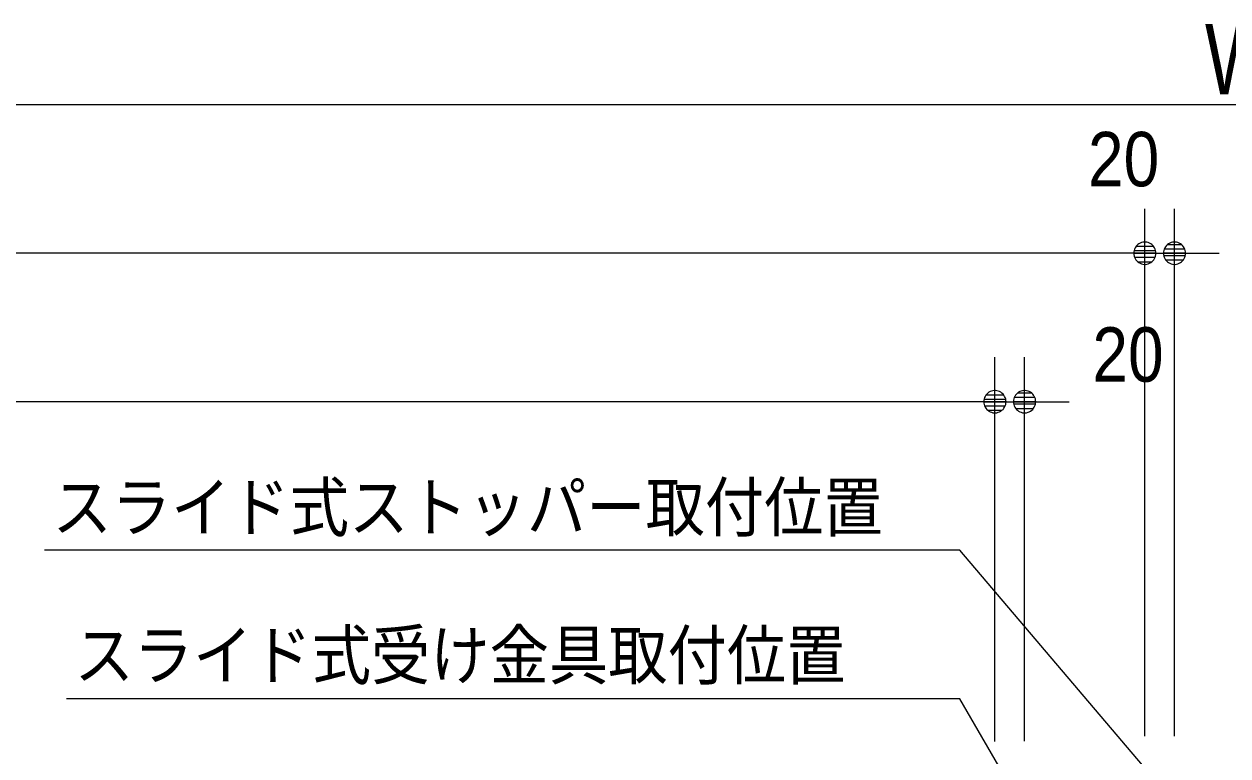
# Model space of a CAD drawing. Units: millimetres, scale not verified. Extents: x -6062 to 6062, y -3045 to 3045.
# Drawn here: x -3923 to -3112, y 361 to 854 of the extents above; entities that cross this region are included whole.
import ezdxf
from ezdxf.enums import TextEntityAlignment as Align

# ---------------------------------------------------------------- set-up
doc = ezdxf.new("R2010")
doc.units = ezdxf.units.MM
doc.header["$LTSCALE"] = 20
for name, color, linetype, lineweight in [('0-0_2寸法-1', 7, 'Continuous', 9), ('0-1_0', 7, 'Continuous', 9), ('0-2_2寸法-2', 7, 'Continuous', 9), ('0-3_2寸法-3', 7, 'Continuous', 9)]:
    doc.layers.add(name, color=color, linetype=linetype, lineweight=lineweight)
doc.styles.add('ＭＳ ゴシック', font='')
doc.styles.add('ＭＳ Ｐゴシック', font='')
doc.styles.get('ＭＳ ゴシック').set_extended_font_data('MS Gothic')
doc.styles.get('ＭＳ Ｐゴシック').set_extended_font_data('MS PGothic')

# ---------------------------------------------------------------- blocks, each defined once
blk = doc.blocks.new('_Dot')
at = {"layer": '0-1_0'}
for p, q in [((-10, 0), (-20, 0)), ((9.78, 2), (-9.78, 2)), ((7.99, 6), (-7.99, 6)), ((9.16, -3.98), (-9.16, -3.98)), ((6, -7.98), (-6, -7.98))]:
    blk.add_line(p, q, dxfattribs=at)
for points in [[(10, 0), (9.92, 1.25), (9.69, 2.49), (9.3, 3.68), (8.76, 4.82), (8.09, 5.88), (7.29, 6.85), (6.37, 7.71), (5.36, 8.44), (4.26, 9.05), (3.09, 9.51), (1.87, 9.82), (0.63, 9.98), (-0.63, 9.98), (-1.87, 9.82), (-3.09, 9.51), (-4.26, 9.05), (-5.36, 8.44), (-6.37, 7.71), (-7.29, 6.85), (-8.09, 5.88), (-8.76, 4.82), (-9.3, 3.68), (-9.69, 2.49), (-9.92, 1.25), (-10, 0), (0, 0)], [(-10, 0), (-9.92, -1.25), (-9.69, -2.49), (-9.3, -3.68), (-8.76, -4.82), (-8.09, -5.88), (-7.29, -6.85), (-6.37, -7.71), (-5.36, -8.44), (-4.26, -9.05), (-3.09, -9.51), (-1.87, -9.82), (-0.63, -9.98), (0.63, -9.98), (1.87, -9.82), (3.09, -9.51), (4.26, -9.05), (5.36, -8.44), (6.37, -7.71), (7.29, -6.85), (8.09, -5.88), (8.76, -4.82), (9.3, -3.68), (9.69, -2.49), (9.92, -1.25), (10, 0), (0, 0)]]:
    blk.add_lwpolyline(points, close=True, dxfattribs=at)

msp = doc.modelspace()

# ---------------------------------------------------------------- linework, layer by layer
at = {"layer": '0-0_2寸法-1'}
for p, q in [((-727.51, 800), (-5479.49, 800)), ((-3167.5, 375.08), (-3167.5, 730)), ((-3182.51, 700), (-5472.49, 700)), ((-3268.5, 375.25), (-3268.5, 630)), ((-3283.51, 600), (-5472.49, 600))]:
    msp.add_line(p, q, dxfattribs=at)
at = {"layer": '0-2_2寸法-2'}
for p, q in [((-3167.5, 374.88), (-3167.5, 730)), ((-3147.5, 374.68), (-3147.5, 730)), ((-3182.51, 700), (-3197.51, 700)), ((-3167.5, 700), (-3147.5, 700)), ((-3132.49, 700), (-3117.49, 700)), ((-3268.5, 371.27), (-3268.5, 630)), ((-3248.5, 371.47), (-3248.5, 630)), ((-3283.51, 600), (-3298.51, 600)), ((-3268.5, 600), (-3248.5, 600)), ((-3233.49, 600), (-3218.49, 600))]:
    msp.add_line(p, q, dxfattribs=at)
at = {"layer": '0-3_2寸法-3'}
for points in [[(-3157.5, 341.8), (-3292.1, 500), (-3908.88, 500)], [(-3258.5, 341.8), (-3292.1, 400), (-3894.03, 400)]]:
    msp.add_lwpolyline(points, dxfattribs=at)

# ---------------------------------------------------------------- block references
at = {"layer": '0-0_2寸法-1', "xscale": 0.7503418, "yscale": 0.7503418}
for p in [(-3167.5, 700), (-3268.5, 600)]:
    msp.add_blockref('_Dot', p, dxfattribs=at)
at = {"layer": '0-2_2寸法-2', "xscale": 0.7503418, "yscale": 0.7503418}
for p in [(-3167.5, 700), (-3268.5, 600)]:
    msp.add_blockref('_Dot', p, dxfattribs=at)
at = {"layer": '0-2_2寸法-2', "xscale": 0.7503418, "yscale": 0.7503418, "rotation": 180}
for p in [(-3147.5, 700), (-3248.5, 600)]:
    msp.add_blockref('_Dot', p, dxfattribs=at)

# ---------------------------------------------------------------- texts
at = {"layer": '0-0_2寸法-1', "style": 'ＭＳ Ｐゴシック', "width": 0.8}
msp.add_text('W', height=47.21, dxfattribs=at).set_placement((-3126.96, 792.93), align=Align.BOTTOM_LEFT)
at = {"layer": '0-2_2寸法-2', "style": 'ＭＳ Ｐゴシック', "width": 0.9}
for p in [(-3205.79, 734.04), (-3202.82, 602.48)]:
    msp.add_text('20', height=36.66, dxfattribs=at).set_placement(p, align=Align.BOTTOM_LEFT)
at = {"layer": '0-3_2寸法-3', "style": 'ＭＳ ゴシック', "width": 0.9}
for s, p in [('スライド式ストッパー取付位置', (-3903.44, 502.97)), ('スライド式受け金具取付位置', (-3888.62, 403.34))]:
    msp.add_text(s, height=32.55, dxfattribs=at).set_placement(p, align=Align.BOTTOM_LEFT)

doc.saveas('drawing.dxf')
